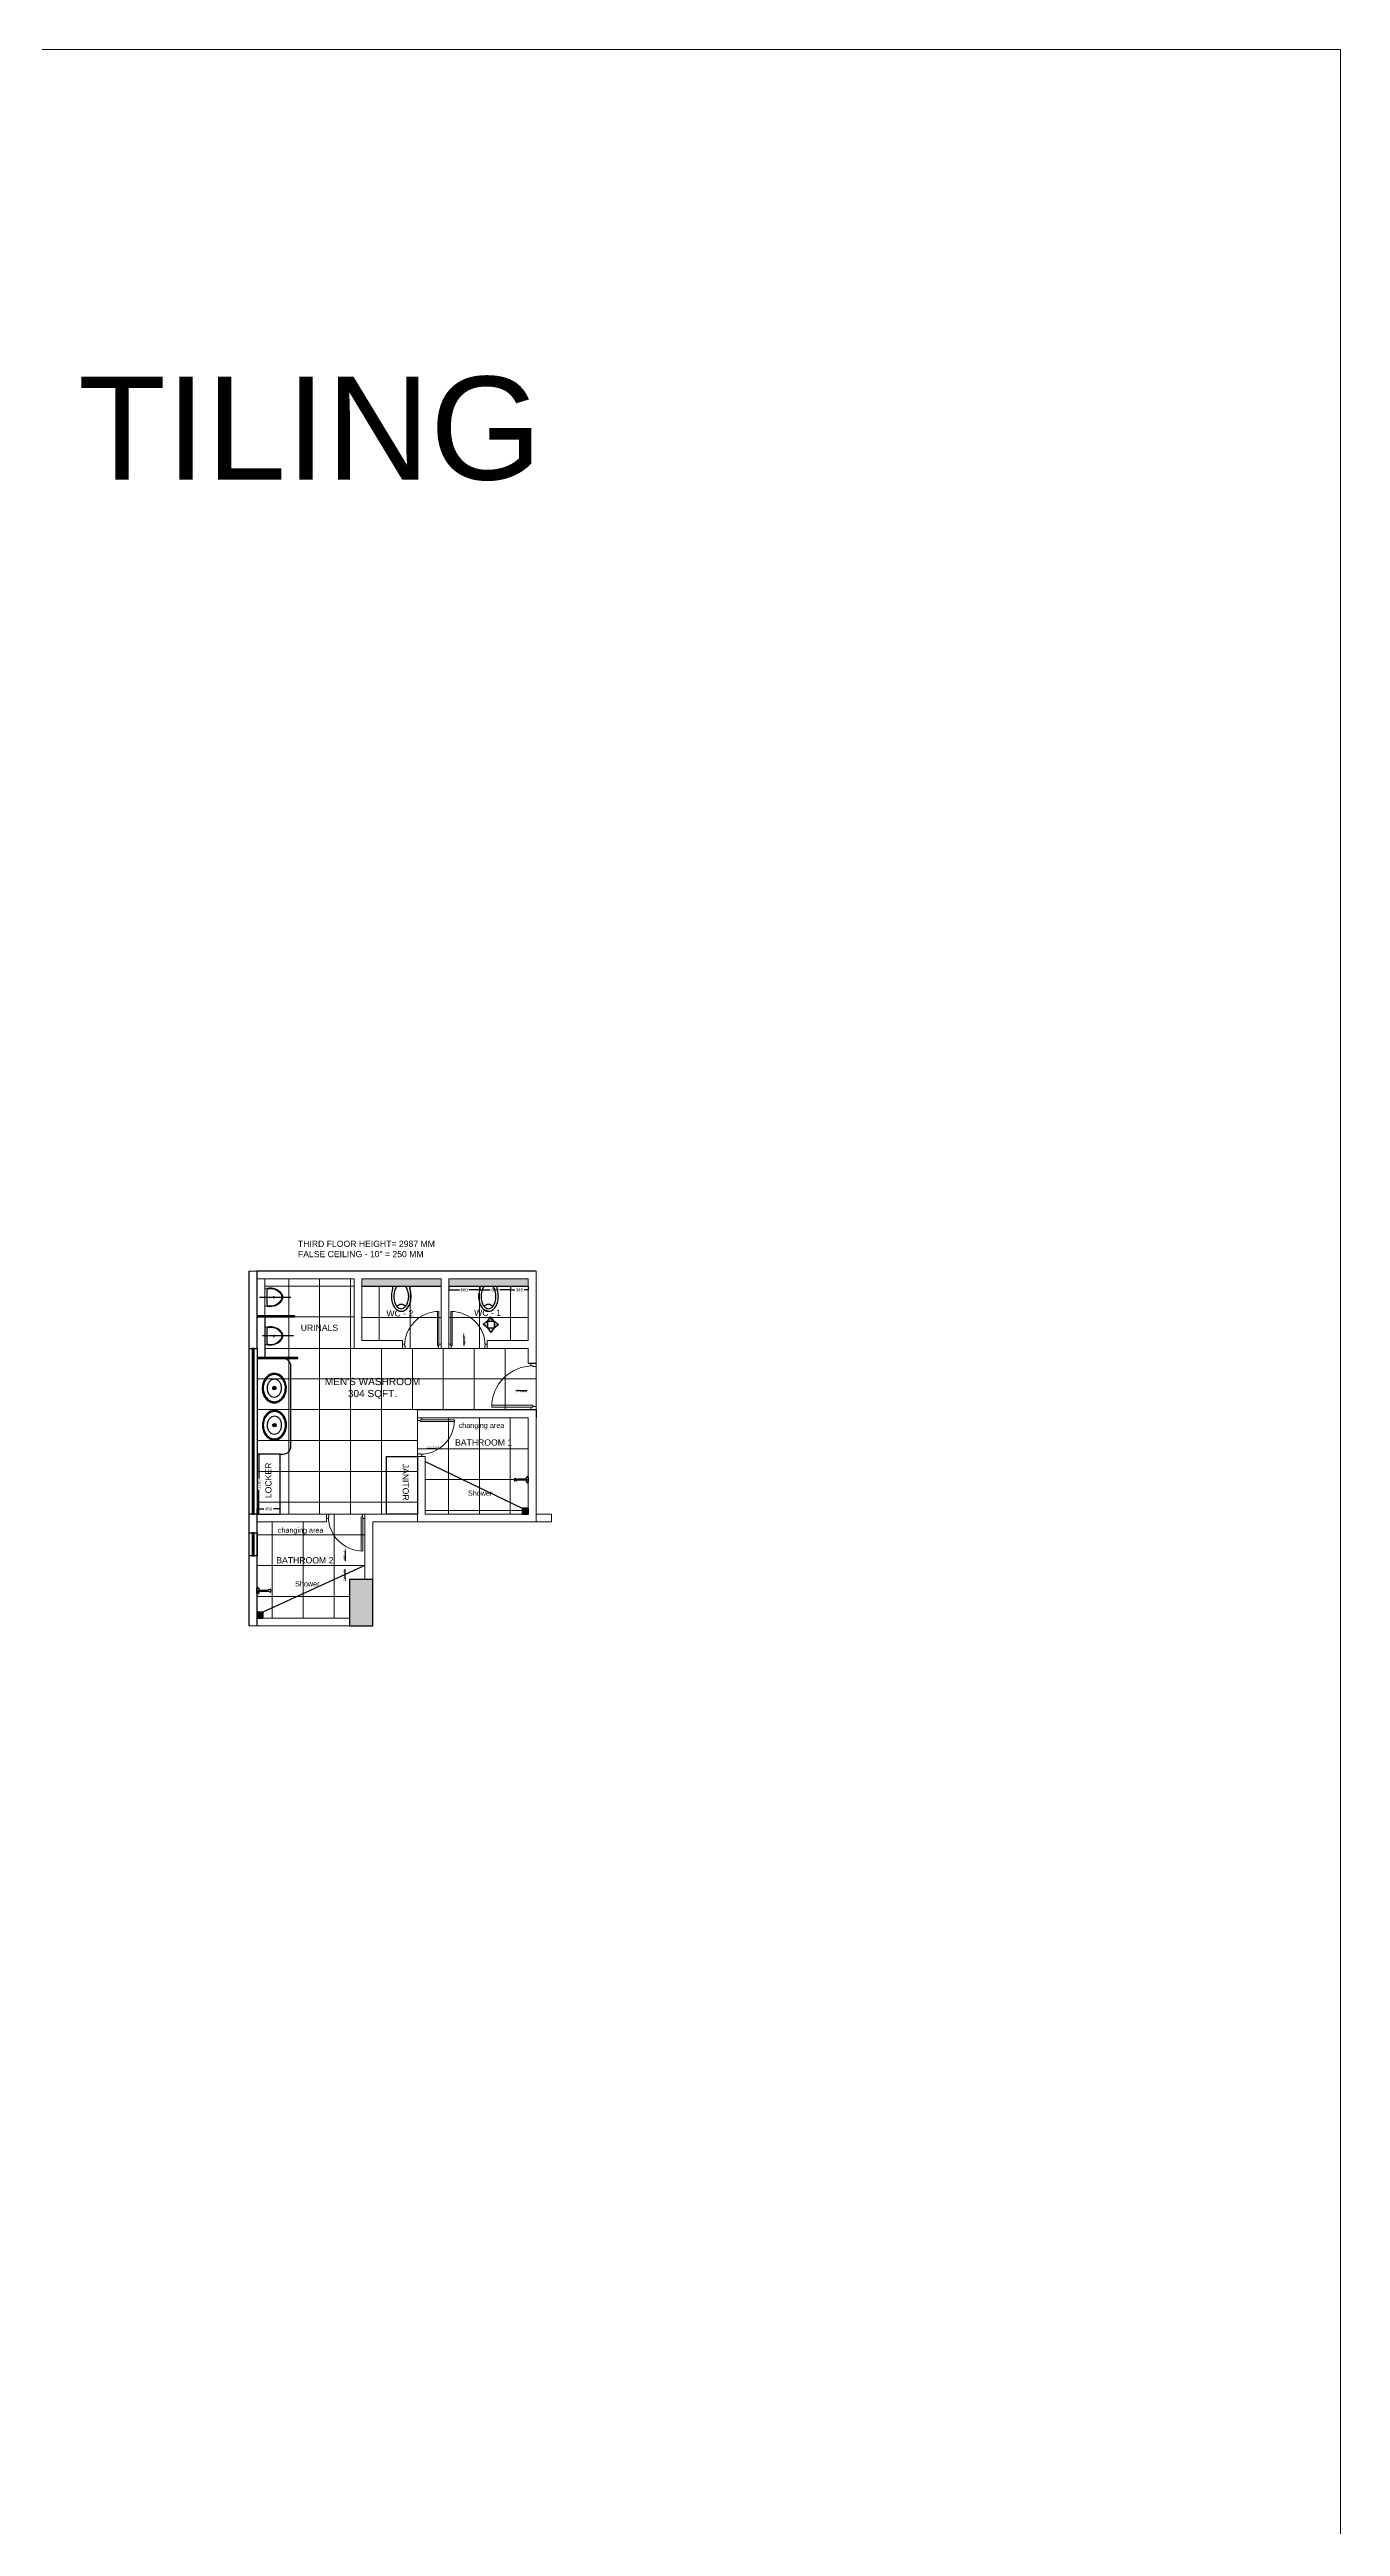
# Model space of a CAD drawing. Header units: millimetres. Extents: x 1464389 to 1998638, y -29162 to 256806.
# Drawn here: x 1973577 to 1998638, y 183540 to 231643 of the extents above; entities that cross this region are included whole.
import ezdxf
from ezdxf import colors
from ezdxf.entities.mleader import LeaderData, LeaderLine
from ezdxf.math import Vec2, Vec3

# ---------------------------------------------------------------- set-up
doc = ezdxf.new("R2010")
doc.units = ezdxf.units.MM
doc.header["$LTSCALE"] = 15
doc.header["$PDMODE"] = 35
doc.linetypes.add('DASHED2', pattern=[0.375, 0.25, -0.125])
doc.layers.get('0').update_dxf_attribs({"lineweight": 5})
for name, color, linetype in [('A-WNDW', 4, 'Continuous'), ('COLUMN', 14, 'Continuous'), ('GFC Walls', 14, 'Continuous'), ('LS_DR_Washbasin', 165, 'Continuous'), ('NEW WALL', 5, 'Continuous'), ('Text', 250, 'Continuous')]:
    doc.layers.add(name, color=color, linetype=linetype)
for name, color, linetype, lineweight in [('dimension', 1, 'Continuous', 25), ('DOOR', 124, 'Continuous', 9), ('floor raising', 210, 'Continuous', 9), ('floor tiling line', 6, 'Continuous', 5)]:
    doc.layers.add(name, color=color, linetype=linetype, lineweight=lineweight)
doc.layers.add('Furnitures', color=7, linetype='Continuous', lineweight=25, true_color=0x753b00)
doc.layers.add('Panelling', color=7, linetype='Continuous', lineweight=25, true_color=0x753b00)
doc.styles.add('ARIAL', font='arial.ttf')
doc.dimstyles.new('SC-25', dxfattribs={"dimtxt": 60, "dimasz": 30, "dimexe": 0, "dimexo": 0, "dimgap": 25, "dimtad": 0, "dimdec": 0, "dimzin": 0, "dimdsep": 46, "dimtxsty": 'ARIAL', "dimblk": 'ARCHTICK', "dimcen": 0.09, "dimdle": 3, "dimclrd": 251, "dimclre": 251, "dimclrt": 1, "dimadec": 0, "dimazin": 0, "dimtfac": 1, "dimtdec": 0, "dimtofl": 0, "dimtmove": 0, "dimatfit": 2, "dimfxl": 100, "dimtolj": 1, "dimtzin": 0, "dimarcsym": 0})

# ---------------------------------------------------------------- blocks, each defined once
blk = doc.blocks.new('EWC')
at = {"layer": 'Furnitures'}
for points in [[(0, 0), (0, 53, -0.020439), (-8, 78, -0.067459), (-23, 192, -0.067459), (-8, 307, -0.079812), (33, 396, -0.107118), (100, 461, -0.139889), (169, 481, -0.139889), (238, 461, -0.107118), (305, 396, -0.079812), (346, 307, -0.067459), (361, 192, -0.067459), (346, 78, -0.020439), (338, 53), (338, 0)], [(84, 0, -0.027307), (73, 15, -0.079812), (39, 90, -0.067459), (25, 192, -0.067459), (39, 294, -0.079812), (73, 370, -0.107118), (125, 420, -0.139889), (169, 433, -0.139889), (213, 420, -0.107118), (265, 370, -0.079812), (299, 294, -0.067459), (313, 192, -0.067459), (299, 90, -0.079812), (265, 15, -0.027307), (254, 0, -0.139889)]]:
    blk.add_lwpolyline(points, format="xyb", dxfattribs=at)
blk.add_arc((169, 442), 101, 213.8994, 326.1006, dxfattribs=at)
blk = doc.blocks.new('UR')
at = {"layer": 'Panelling', "linetype": 'DASHED2', "lineweight": 18, "ltscale": 0.1}
for p, q in [((1618385, 79963), (1618428, 79963)), ((1618408, 79992), (1618408, 79932))]:
    blk.add_line(p, q, dxfattribs=at)
at = {"layer": 'Panelling', "lineweight": 18, "ltscale": 10}
for points in [[(1618410, 79805, -0.119912), (1618344, 79828, -0.290675), (1618248, 80070, -0.187835), (1618271, 80123)], [(1618407, 79805, 0.119912), (1618473, 79828, 0.290675), (1618569, 80070, 0.221966), (1618546, 80120)]]:
    blk.add_lwpolyline(points, format="xyb", dxfattribs=at)
at = {"layer": 'Panelling', "lineweight": 9, "ltscale": 2}
for points in [[(1618408, 79815, -0.114569), (1618350, 79837, -0.291249), (1618258, 80069, -0.004366), (1618258, 80070, -0.004366)], [(1618408, 79820, -0.11319), (1618352, 79841, -0.29157), (1618263, 80068, -0.004136), (1618263, 80069, -0.004136)], [(1618264, 80081, -0.000164), (1618264, 80081)], [(1618408, 79815, 0.114569), (1618467, 79837, 0.289059), (1618559, 80067, 0.289059)], [(1618408, 79820, 0.11319), (1618465, 79841, 0.288775), (1618554, 80066, 0.288775)]]:
    blk.add_lwpolyline(points, format="xyb", dxfattribs=at)
for points in [[(1618264, 80081), (1618265, 80081)], [(1618276, 80086), (1618408, 80084)], [(1618276, 80081), (1618408, 80079)], [(1618541, 80083), (1618408, 80084)], [(1618541, 80078), (1618408, 80079)]]:
    blk.add_lwpolyline(points, dxfattribs=at)
at = {"layer": 'Panelling', "lineweight": 18, "ltscale": 10}
for points in [[(1618271, 80123), (1618408, 80122)], [(1618546, 80120), (1618408, 80122)]]:
    blk.add_lwpolyline(points, dxfattribs=at)
at = {"layer": 'Panelling', "lineweight": 9, "ltscale": 2}
blk.add_circle((1618408, 79963), 10.5, dxfattribs=at)
for centre, radius, start, end in [((1618278, 80066), 20.5, 96.3691, 167.3209), ((1618278, 80066), 15.5, 97.4266, 167.3209), ((1618539, 80063), 20.5, 12.6791, 84.5738), ((1618539, 80063), 15.5, 12.6791, 83.8559)]:
    blk.add_arc(centre, radius, start, end, dxfattribs=at)
blk = doc.blocks.new('Sink - Oval top')
at = {"layer": 'Furnitures'}
for p, q in [((-1, 0), (1, 0)), ((0, 1), (0, -1))]:
    blk.add_line(p, q, dxfattribs=at)
at = {"layer": 'Furnitures', "linetype": 'Continuous'}
for points in [[(-12.2, 0.4, 0.117634), (-11.5, -3.4, 0.104469), (-8.9, -6.8, 0.090016), (-5.1, -9.1, 0.08192), (-0.3, -10, 0.08192), (4.5, -9.4, 0.090016), (8.4, -7.4, 0.104469), (11.2, -4.1, 0.117634), (12.2, -0.4, 0.117634), (11.5, 3.4, 0.104469), (8.9, 6.8, 0.090016), (5.1, 9.1, 0.08192), (0.3, 10, 0.08192), (-4.5, 9.4, 0.090016), (-8.4, 7.4, 0.104469), (-11.2, 4.1, 0.117634)], [(-11.3, 0.2, 0.118622), (-10.5, -3.3, 0.104678), (-8.1, -6.4, 0.089562), (-4.5, -8.4, 0.081185), (-0.1, -9.2, 0.081185), (4.3, -8.5, 0.089562), (7.9, -6.6, 0.104678), (10.4, -3.5, 0.118622), (11.3, -0.2, 0.118622), (10.5, 3.3, 0.104678), (8.1, 6.4, 0.089562), (4.5, 8.4, 0.081185), (0.1, 9.2, 0.081185), (-4.3, 8.5, 0.089562), (-7.9, 6.6, 0.104678), (-10.4, 3.5, 0.118622)], [(-7.4, 0.1, 0.118283), (-6.9, -2.2, 0.104607), (-5.3, -4.2, 0.089718), (-3, -5.5, 0.081436), (-0.1, -6, 0.081436), (2.8, -5.6, 0.089718), (5.2, -4.3, 0.104607), (6.9, -2.3, 0.118283), (7.4, -0.1, 0.118283), (6.9, 2.2, 0.104607), (5.3, 4.2, 0.089718), (3, 5.5, 0.081436), (0.1, 6, 0.081436), (-2.8, 5.6, 0.089718), (-5.2, 4.3, 0.104607), (-6.9, 2.3, 0.118283)]]:
    blk.add_lwpolyline(points, format="xyb", close=True, dxfattribs=at)
at = {"layer": 'Furnitures'}
for radius in [1.5, 1]:
    blk.add_circle((0, 0), radius, dxfattribs=at)
blk = doc.blocks.new('Z$W@#4FB1354E')
at = {"layer": 'LS_DR_Washbasin'}
h = blk.add_hatch(dxfattribs=at)
h.set_pattern_fill('HEX', color=256, scale=5, angle=360, style=0)
h.set_pattern_definition([(360, (3601.4866, -3857.5391), (7e-11, 1.08253175), [0.625, -1.25]), (120, (3601.4866, -3857.5391), (-0.9375, -0.54126588), [0.625, -1.25]), (60, (3602.1116, -3857.5391), (-0.9375, 0.54126588), [0.625, -1.25])])
edge = h.paths.add_edge_path()
edge.add_arc((-30.1, 11), 5, -90, 270, ccw=False)
for points in [[(-23.8, 4.7), (-36.3, 4.7), (-36.3, 17.2), (-23.8, 17.2)], [(-24, 4.8), (-36.2, 4.8), (-36.2, 17.1), (-24, 17.1)]]:
    blk.add_lwpolyline(points, close=True, dxfattribs=at)
blk.add_circle((-30.1, 10.9), 5, dxfattribs=at)
blk = doc.blocks.new('Z$W@#3D1C198D')
at = {"layer": 'LS_DR_Washbasin'}
for p, q in [((-17.3, 2.4), (-18.1, 2.4)), ((-18.1, 1), (-17.3, 1)), ((-17.3, 3.6), (-6.9, 3.6)), ((-17.3, -0.2), (-17.3, 3.6)), ((-17.3, 1), (-17.3, 2.4)), ((-15.2, 27.5), (-13.1, 22.6)), ((-15, 27.9), (-9.3, 27.9)), ((-11.3, 21.5), (-12.9, 21.5)), ((-12.9, 3.6), (-12.9, 21.5)), ((-12.8, 2.4), (-11.4, 2.4)), ((-12.8, 1), (-12.8, 2.4)), ((-11.4, 1), (-12.8, 1)), ((-12.1, 3.6), (-12.1, 21.5)), ((-12.1, 10.5), (-12.1, 12.4)), ((-11.4, 2.4), (-11.4, 1)), ((-11.3, 3.6), (-11.3, 21.5)), ((-9, 27.5), (-11.1, 22.6)), ((-6.9, 3.6), (-6.9, -0.2)), ((-6.9, 2.4), (-6.1, 2.4)), ((-6.9, 1), (-6.9, 2.4)), ((-6.1, 1), (-6.9, 1)), ((-6.9, -0.2), (-17.3, -0.2))]:
    blk.add_line(p, q, dxfattribs=at)
for centre, major_axis, start_param, end_param in [((-18.1, 1.7), (-0.516, 0.516), -0.785287, 2.356306), ((-14.9, 27.6), (0.175, 0.175), 0.79391, 2.757406), ((-12.1, 25.8), (2.15, 2.15), 6.248859, 7.890647), ((-12.3, 22.9), (0.583, 0.583), 2.757406, 3.935503), ((-12.1, 21.7), (-0.355, 0.355), 3.685936, 7.309861), ((-11.9, 22.9), (0.583, 0.583), 3.918701, 5.096798), ((-9.3, 27.6), (-0.175, 0.175), 3.526002, 5.489497), ((-6.1, 1.7), (-0.516, 0.516), 2.356306, 5.497898)]:
    blk.add_ellipse(centre, major_axis=major_axis, ratio=1, start_param=start_param, end_param=end_param, dxfattribs=at)
blk = doc.blocks.new('_ArchTick')
at = {"color": 0, "linetype": 'ByBlock', "const_width": 0.15}
blk.add_lwpolyline([(-0.5, -0.5), (0.5, 0.5)], dxfattribs=at)
blk = doc.blocks.new('*D3344')
at = {"layer": 'Defpoints', "color": 0, "transparency": 16777216}
for p in [(1977607, 204365), (1977605, 203200), (1977641, 203200)]:
    blk.add_point(p, dxfattribs=at)
at = {"layer": 'floor raising', "color": 251, "lineweight": -2, "transparency": 16777216}
for p, q in [((1977607, 204365), (1977641, 204365)), ((1977641, 204368), (1977641, 203894)), ((1977641, 203197), (1977641, 203671)), ((1977605, 203200), (1977641, 203200))]:
    blk.add_line(p, q, dxfattribs=at)
at = {"layer": 'floor raising', "color": 251, "lineweight": -2, "transparency": 16777216, "xscale": 30, "yscale": 30, "zscale": 30}
for p, rotation in [((1977641, 204365), 90), ((1977641, 203200), 270)]:
    blk.add_blockref('_ArchTick', p, dxfattribs=dict(at, rotation=rotation))
at = {"layer": 'floor raising', "color": 1, "transparency": 16777216, "insert": (1977641, 203783), "char_height": 60, "attachment_point": 5, "rotation": 90, "style": 'ARIAL', "bg_fill": 3, "box_fill_scale": 1.1, "bg_fill_color": 256, "bg_fill_true_color": 13158600, "bg_fill_transparency": 0}
blk.add_mtext('\\A1;1166', dxfattribs=at)
blk = doc.blocks.new('*D3345')
at = {"color": 251, "lineweight": -2, "transparency": 16777216}
for p, q in [((1977602, 203300), (1977738, 203300)), ((1977605, 203200), (1977605, 203300)), ((1978058, 203300), (1977922, 203300)), ((1978055, 203200), (1978055, 203300))]:
    blk.add_line(p, q, dxfattribs=at)
at = {"color": 251, "lineweight": -2, "transparency": 16777216, "xscale": 30, "yscale": 30, "zscale": 30, "rotation": 180}
blk.add_blockref('_ArchTick', (1977605, 203300), dxfattribs=at)
at = {"color": 251, "lineweight": -2, "transparency": 16777216, "xscale": 30, "yscale": 30, "zscale": 30}
blk.add_blockref('_ArchTick', (1978055, 203300), dxfattribs=at)
at = {"color": 1, "transparency": 16777216, "insert": (1977830, 203300), "char_height": 60, "attachment_point": 5, "style": 'ARIAL', "bg_fill": 3, "box_fill_scale": 1.1, "bg_fill_color": 256, "bg_fill_true_color": 13158600, "bg_fill_transparency": 0}
blk.add_mtext('\\A1;450', dxfattribs=at)
at = {"layer": 'Defpoints', "color": 0, "transparency": 16777216}
for p in [(1977605, 203300), (1977605, 203200), (1978055, 203200)]:
    blk.add_point(p, dxfattribs=at)
blk = doc.blocks.new('D900')
for points in [[(0, 840), (0, 900), (100, 900), (100, 850), (60, 850), (60, 840)], [(0, 60), (0, 0), (100, 0), (100, 50), (60, 50), (60, 60)]]:
    blk.add_lwpolyline(points, close=True)
blk.add_lwpolyline([(60, 850, -0.414214), (860, 50), (60, 50), (60, 85), (859, 85)], format="xyb")
blk = doc.blocks.new('*D3346')
at = {"layer": 'Defpoints', "color": 0, "ltscale": 0.25, "transparency": 16777216}
for p in [(1981326, 207620), (1981926, 207620), (1981926, 207555)]:
    blk.add_point(p, dxfattribs=at)
at = {"layer": 'dimension', "color": 251, "lineweight": -2, "ltscale": 0.25, "transparency": 16777216}
for p, q in [((1981323, 207555), (1981534, 207555)), ((1981326, 207620), (1981326, 207555)), ((1981929, 207555), (1981717, 207555)), ((1981926, 207620), (1981926, 207555))]:
    blk.add_line(p, q, dxfattribs=at)
at = {"layer": 'dimension', "color": 251, "lineweight": -2, "ltscale": 0.25, "transparency": 16777216, "xscale": 30, "yscale": 30, "zscale": 30, "rotation": 180}
blk.add_blockref('_ArchTick', (1981326, 207555), dxfattribs=at)
at = {"layer": 'dimension', "color": 251, "lineweight": -2, "ltscale": 0.25, "transparency": 16777216, "xscale": 30, "yscale": 30, "zscale": 30}
blk.add_blockref('_ArchTick', (1981926, 207555), dxfattribs=at)
at = {"layer": 'dimension', "color": 1, "ltscale": 0.25, "transparency": 16777216, "insert": (1981626, 207555), "char_height": 60, "attachment_point": 5, "style": 'ARIAL'}
blk.add_mtext('\\A1;600', dxfattribs=at)
blk = doc.blocks.new('*D3347')
at = {"layer": 'Defpoints', "color": 0, "ltscale": 0.25, "transparency": 16777216}
for p in [(1981926, 207620), (1982526, 207620), (1982526, 207556)]:
    blk.add_point(p, dxfattribs=at)
at = {"layer": 'dimension', "color": 251, "lineweight": -2, "ltscale": 0.25, "transparency": 16777216}
for p, q in [((1981923, 207556), (1982134, 207556)), ((1981926, 207620), (1981926, 207556)), ((1982529, 207556), (1982317, 207556)), ((1982526, 207620), (1982526, 207556))]:
    blk.add_line(p, q, dxfattribs=at)
at = {"layer": 'dimension', "color": 251, "lineweight": -2, "ltscale": 0.25, "transparency": 16777216, "xscale": 30, "yscale": 30, "zscale": 30, "rotation": 180}
blk.add_blockref('_ArchTick', (1981926, 207556), dxfattribs=at)
at = {"layer": 'dimension', "color": 251, "lineweight": -2, "ltscale": 0.25, "transparency": 16777216, "xscale": 30, "yscale": 30, "zscale": 30}
blk.add_blockref('_ArchTick', (1982526, 207556), dxfattribs=at)
at = {"layer": 'dimension', "color": 1, "ltscale": 0.25, "transparency": 16777216, "insert": (1982226, 207556), "char_height": 60, "attachment_point": 5, "style": 'ARIAL'}
blk.add_mtext('\\A1;600', dxfattribs=at)
blk = doc.blocks.new('*D2582')
at = {"layer": 'Defpoints', "color": 0, "ltscale": 0.25, "transparency": 16777216}
for p in [(1982526, 207620), (1982871, 207620), (1982871, 207556)]:
    blk.add_point(p, dxfattribs=at)
at = {"layer": 'dimension', "color": 251, "lineweight": -2, "ltscale": 0.25, "transparency": 16777216}
for p, q in [((1982523, 207556), (1982607, 207556)), ((1982526, 207620), (1982526, 207556)), ((1982874, 207556), (1982790, 207556)), ((1982871, 207620), (1982871, 207556))]:
    blk.add_line(p, q, dxfattribs=at)
at = {"layer": 'dimension', "color": 251, "lineweight": -2, "ltscale": 0.25, "transparency": 16777216, "xscale": 30, "yscale": 30, "zscale": 30, "rotation": 180}
blk.add_blockref('_ArchTick', (1982526, 207556), dxfattribs=at)
at = {"layer": 'dimension', "color": 251, "lineweight": -2, "ltscale": 0.25, "transparency": 16777216, "xscale": 30, "yscale": 30, "zscale": 30}
blk.add_blockref('_ArchTick', (1982871, 207556), dxfattribs=at)
at = {"layer": 'dimension', "color": 1, "ltscale": 0.25, "transparency": 16777216, "insert": (1982698, 207556), "char_height": 60, "attachment_point": 5, "style": 'ARIAL'}
blk.add_mtext('\\A1;345', dxfattribs=at)

msp = doc.modelspace()

# ---------------------------------------------------------------- hatches: boundary and pattern name
at = {"ltscale": 0.25, "true_color": 0x636466}
h = msp.add_hatch(dxfattribs=at)
h.set_pattern_fill('ANGLE', color=251)
h.set_pattern_definition([(0, (984813.171, 270332.48), (0, 6.985), [5.08, -1.905]), (90, (984813.171, 270332.48), (-6.985, 4e-16), [5.08, -1.905])])
h.paths.add_polyline_path([(1981179.4, 207769.6), (1979637.9, 207769.6), (1979637.9, 207619.6), (1981179.4, 207619.6), (1981179.4, 207629)])
h.paths.add_polyline_path([(1982870.9, 207769.6), (1981325.5, 207769.6), (1981325.5, 207619.6), (1982870.9, 207619.6)])
at = {"layer": 'COLUMN', "true_color": 0xed1f24}
h = msp.add_hatch(color=240, dxfattribs=at)
h.dxf.hatch_style = 1
h.paths.add_polyline_path([(1979850.6, 201929.5), (1979400.6, 201929.5), (1979400.6, 201029.5), (1979850.6, 201029.5)])

# ---------------------------------------------------------------- linework, layer by layer
at = {"ltscale": 0.25}
for p, q in [((1977604.9, 207919.6), (1977454.9, 207919.6)), ((1979700.6, 203199.7), (1979700.6, 201929.5)), ((1977604.9, 201029.7), (1977455, 201029.7))]:
    msp.add_line(p, q, dxfattribs=at)
at = {"color": 5}
for p, q in [((1983020.9, 207919.6), (1983020.9, 206129)), ((1979487.9, 207769.6), (1977604.9, 207769.6)), ((1979487.9, 207769.6), (1979487.9, 206419.6)), ((1981179.4, 207769.6), (1979637.9, 207769.6)), ((1979637.9, 207769.6), (1979637.9, 206569.6)), ((1981179.4, 206419.6), (1981179.4, 207769.6)), ((1981179.4, 207629), (1981179.4, 206438.4)), ((1981179.4, 207619.6), (1981179.4, 206429)), ((1982870.9, 207769.6), (1981325.5, 207769.6)), ((1981325.5, 206419.6), (1981325.5, 207769.6)), ((1981325.5, 207619.6), (1981325.5, 206429)), ((1982870.9, 207769.6), (1982870.9, 206569.6)), ((1980429.2, 206419.6), (1979487.9, 206419.6)), ((1980429.2, 206569.6), (1979637.9, 206569.6)), ((1980429.2, 206419.6), (1980429.2, 206569.6)), ((1982870.9, 206569.6), (1982075.7, 206569.6)), ((1982075.7, 206419.6), (1982075.7, 206569.6)), ((1982870.9, 206419.6), (1982075.7, 206419.6)), ((1982870.9, 206419.6), (1982870.9, 206129)), ((1980720.9, 205069.6), (1980720.9, 205229)), ((1982870.9, 205069.6), (1980720.9, 205069.6)), ((1982870.9, 205069.6), (1982870.9, 203199.7)), ((1983020.9, 205229), (1983020.9, 203199.7)), ((1980720.9, 204319.6), (1980870.9, 204319.6)), ((1980720.9, 203199.7), (1980720.9, 204319.6)), ((1980720.9, 204319.6), (1980870.9, 204319.6)), ((1980870.9, 204319.6), (1980870.9, 203199.7)), ((1980720.9, 203199.7), (1979850.6, 203199.7)), ((1983320.9, 203052.4), (1979850.6, 203049.7)), ((1980870.9, 203199.7), (1982870.9, 203199.7)), ((1983020.9, 203199.7), (1983320.9, 203199.7)), ((1983320.9, 203199.7), (1983321, 203052.4))]:
    msp.add_line(p, q, dxfattribs=at)
for points in [[(1977755.1, 207769.6), (1977755.1, 207050.3)], [(1979850.6, 203049.7), (1979850.6, 201929.5), (1979700.6, 201929.5), (1979700.6, 203199.7), (1979850.6, 203199.7)]]:
    msp.add_lwpolyline(points, dxfattribs=at)
at = {"ltscale": 0.25}
msp.add_lwpolyline([(1980720.9, 205229), (1983020.9, 205229), (1983020.9, 203052.1), (1980720.9, 203052.1)], close=True, dxfattribs=at)
at = {"color": 5}
msp.add_lwpolyline([(1977604.9, 201179.7), (1979400.6, 201179.7), (1979400.6, 201029.7), (1977604.9, 201029.7)], close=True, dxfattribs=at)
at = {"layer": 'A-WNDW', "color": 9, "ltscale": 0.5, "true_color": 0xc7c8ca}
for points in [[(1977454.9, 202389.7), (1977454.9, 202839.7), (1977604.9, 202839.7), (1977604.9, 202389.7)], [(1977513.3, 202839.7), (1977513.3, 202389.7), (1977546.6, 202389.7), (1977546.6, 202839.7)]]:
    msp.add_lwpolyline(points, close=True, dxfattribs=at)
at = {"layer": 'A-WNDW', "color": 9, "ltscale": 0.5, "true_color": 0xc7c8ca, "const_width": 9.38}
msp.add_lwpolyline([(1977529.9, 202839.7), (1977529.9, 202389.7)], dxfattribs=at)
at = {"layer": 'COLUMN', "color": 9, "true_color": 0xc7c8ca}
msp.add_lwpolyline([(1979400.6, 201029.5), (1979850.6, 201029.5), (1979850.6, 201929.5), (1979400.6, 201929.5)], close=True, dxfattribs=at)
at = {"layer": 'floor tiling line', "ltscale": 0.25}
for p, q in [((1977755.1, 207629), (1979487.9, 207629)), ((1978220.9, 207769.6), (1978220.9, 203199.7)), ((1978820.9, 207769.6), (1978820.9, 203199.7)), ((1979420.9, 207769.6), (1979420.9, 203199.7)), ((1979979.4, 207619.6), (1979979.4, 206569.6)), ((1980579.4, 207619.6), (1980579.4, 206419.6)), ((1981179.4, 207619.6), (1981179.4, 206419.6)), ((1981325.5, 207619.6), (1981325.5, 206419.6)), ((1981925.5, 207619.6), (1981925.5, 206419.6)), ((1982525.5, 207619.6), (1982525.5, 206569.6)), ((1977604.9, 207029), (1979487.9, 207029)), ((1979637.9, 207019.6), (1981179.4, 207019.6)), ((1981325.5, 207019.6), (1982870.9, 207019.6)), ((1977755.1, 206419.6), (1982025.5, 206419.6)), ((1980020.9, 206419.6), (1980020.9, 203199.7)), ((1980620.9, 206419.6), (1980620.9, 205229)), ((1981220.9, 206419.6), (1981220.9, 205229)), ((1981820.9, 206419.6), (1981820.9, 205229)), ((1982420.9, 206419.6), (1982420.9, 205229)), ((1983020.9, 206129), (1983020.9, 205229)), ((1977604.9, 205829), (1983020.9, 205829)), ((1977604.9, 205229), (1983020.9, 205229)), ((1980720.9, 205044.6), (1980720.9, 204319.6)), ((1981320.9, 205069.6), (1981320.9, 203199.7)), ((1981920.9, 205069.6), (1981920.9, 203199.7)), ((1982520.9, 205069.6), (1982520.9, 203199.7)), ((1977604.9, 204629), (1980720.9, 204629)), ((1980720.9, 204470.7), (1982870.9, 204470.7)), ((1977604.9, 204029), (1980720.9, 204029)), ((1980870.9, 203870.7), (1982870.9, 203870.7)), ((1977604.9, 203429), (1980720.9, 203429)), ((1977900.6, 203049.7), (1977900.6, 201179.7)), ((1978500.6, 203199.7), (1978500.6, 203199.7)), ((1978500.6, 203049.7), (1978500.6, 201179.7)), ((1978950.6, 203199.7), (1979700.6, 203199.7)), ((1979100.6, 203199.7), (1979100.6, 201179.7)), ((1980870.9, 203270.7), (1982756.4, 203270.7)), ((1977604.9, 202799.5), (1979700.6, 202799.5)), ((1977604.9, 202199.5), (1979700.6, 202199.5)), ((1977604.9, 201599.5), (1979400.6, 201599.5))]:
    msp.add_line(p, q, dxfattribs=at)
at = {"layer": 'floor tiling line', "color": 9, "true_color": 0xc7c8ca}
msp.add_line((1979700.6, 202199.5), (1977606, 202199.5), dxfattribs=at)
at = {"layer": 'Furnitures', "ltscale": 0.25}
msp.add_line((1978111.5, 206223.6), (1977604.9, 206223.6), dxfattribs=at)
for points in [[(1978260.6, 207409.9), (1977654.6, 207409.9)], [(1978315.3, 206660.3), (1977709.3, 206660.3)]]:
    msp.add_lwpolyline(points, dxfattribs=at)
for points in [[(1977605.1, 207030.3), (1978329.4, 207030.3, 1.0366944), (1978329.4, 207050.3), (1977604.9, 207050.3)], [(1977604.9, 206223.6), (1978385.9, 206223.6, 1.0366944), (1978385.9, 206243.6), (1977604.9, 206243.6)], [(1978056.8, 204365.4), (1978111.5, 204365.4, 0.4142136), (1978261.5, 204515.4), (1978261.5, 206073.6, 0.4142136), (1978111.5, 206223.6)]]:
    msp.add_lwpolyline(points, format="xyb", dxfattribs=at)
for points in [[(1978056.8, 204365.4), (1977606.8, 204365.4), (1977604.9, 203199.7), (1978054.9, 203199.7)], [(1980120.9, 203199.7), (1980120.9, 204319.6), (1980720.9, 204319.6), (1980720.9, 203199.7)]]:
    msp.add_lwpolyline(points, close=True, dxfattribs=at)
at = {"layer": 'GFC Walls', "color": 9, "true_color": 0xc7c8ca}
for p, q in [((1977454.9, 206419.6), (1977454.9, 207919.6)), ((1977604.9, 206419.6), (1977604.9, 207919.6))]:
    msp.add_line(p, q, dxfattribs=at)
at = {"layer": 'LS_DR_Washbasin', "color": 9, "true_color": 0xc7c8ca}
for p, q in [((1980870.9, 204223.3), (1982755.3, 203316.4)), ((1979700.6, 202199.5), (1977719.5, 201296.4))]:
    msp.add_line(p, q, dxfattribs=at)
at = {"layer": 'NEW WALL', "color": 5}
for p, q in [((1983020.9, 207919.6), (1977604.9, 207919.6)), ((1981179.4, 207619.6), (1979637.9, 207619.6)), ((1982870.9, 207619.6), (1981325.5, 207619.6))]:
    msp.add_line(p, q, dxfattribs=at)
at = {"layer": 'NEW WALL', "color": 9, "true_color": 0xc7c8ca}
for p, q in [((1977604.9, 207769.6), (1977604.9, 207919.6)), ((1982870.9, 206129), (1983020.9, 206129)), ((1980720.9, 205229), (1983020.9, 205229)), ((1983020.9, 205229), (1983020.9, 205069.6))]:
    msp.add_line(p, q, dxfattribs=at)
at = {"layer": 'NEW WALL', "color": 240, "true_color": 0xed1f24}
for p, q in [((1982077.9, 206945.6), (1981993.8, 206880.9)), ((1982081.6, 206815.4), (1981993.8, 206880.9)), ((1982077.9, 206945.6), (1982140.2, 207031.5)), ((1982077.9, 206945.6), (1982208.1, 206945.6)), ((1982077.9, 206945.6), (1982081.6, 206815.4)), ((1982208.1, 206945.6), (1982140.2, 207031.5)), ((1982208.1, 206945.6), (1982295.7, 206885.7)), ((1982208.1, 206945.6), (1982211.8, 206815.4)), ((1982211.8, 206815.4), (1982295.7, 206885.7)), ((1982081.6, 206815.4), (1982211.8, 206815.4)), ((1982081.6, 206815.4), (1982143.9, 206729.6)), ((1982211.8, 206815.4), (1982143.9, 206729.6))]:
    msp.add_line(p, q, dxfattribs=at)
at = {"layer": 'NEW WALL', "color": 5}
msp.add_lwpolyline([(1977755.1, 207030.3), (1977755.1, 206243.6)], dxfattribs=at)

# ---------------------------------------------------------------- block references
at = {"layer": 'DOOR'}
for p, xscale, yscale, zscale, rotation in [((1981179.4, 206419.6), 0.833208019786223, 0.833208019786223, 0.833208019786223, 90), ((1981325.5, 206419.6), -0.8333333333330907, 0.8333333333330907, 0.8333333333330907, 270), ((1980720.9, 205069.6), -0.8333333333323137, 0.8333333333323137, 0.8333333333323137, 180), ((1979700.6, 203199.7), -0.8333333333333355, 0.8333333333333355, 0.8333333333333341, 90)]:
    msp.add_blockref('D900', p, dxfattribs=dict(at, xscale=xscale, yscale=yscale, zscale=zscale, rotation=rotation))
at = {"layer": 'DOOR', "xscale": -1}
msp.add_blockref('D900', (1983020.9, 205229), dxfattribs=at)
at = {"layer": 'Furnitures', "ltscale": 0.25, "xscale": 1.11195945062719, "yscale": 1.11195945062719, "zscale": 1.11195945062719, "rotation": 90.55602647740331}
for p in [(2084306.9, -1591245.3), (2084306.9, -1591995)]:
    msp.add_blockref('UR', p, dxfattribs=at)
at = {"layer": 'Furnitures', "color": 9, "ltscale": 0.25, "true_color": 0xc7c8ca, "xscale": -1, "rotation": 180}
for p in [(1980236, 207619.6), (1981929.2, 207619.6)]:
    msp.add_blockref('EWC', p, dxfattribs=at)
at = {"layer": 'Furnitures', "color": 9, "ltscale": 0.25, "true_color": 0xc7c8ca, "xscale": 23.38437749803388, "yscale": 23.38437749803388, "zscale": 23.38437749803388, "rotation": 270}
for p in [(1977940.7, 205646.7), (1977942.6, 204927.3)]:
    msp.add_blockref('Sink - Oval top', p, dxfattribs=at)
at = {"layer": 'LS_DR_Washbasin', "color": 9, "true_color": 0xc7c8ca, "yscale": 9.335193958499852}
for name, p, xscale, zscale, rotation in [('Z$W@#3D1C198D', (1982869.4, 203981.6), 9.335193958499852, 9.335193958499852, 90.00000000000001), ('Z$W@#4FB1354E', (1982711.6, 203538.9), -9.335193958499852, 9.33519395849985, 270), ('Z$W@#3D1C198D', (1977605.4, 201600.1), 9.335193958499852, 9.335193958499852, 270), ('Z$W@#4FB1354E', (1977561.3, 201518.9), -9.335193958499852, 9.33519395849985, 270)]:
    msp.add_blockref(name, p, dxfattribs=dict(at, xscale=xscale, zscale=zscale, rotation=rotation))

# ---------------------------------------------------------------- texts
at = {"layer": 'floor tiling line', "color": 1, "ltscale": 0.25, "char_height": 30, "style": 'ARIAL'}
for insert, attachment_point, rotation in [((1981626.9, 206361.1), 9, 270), ((1982960.4, 205593.3), 7, 180), ((1979309, 202180.7), 7, 90), ((1979309, 202243.8), 9, 90)]:
    msp.add_mtext_dynamic_manual_height_columns('\\pxqc,t26;START TILE', width=454.369, gutter_width=250, heights=[0], dxfattribs=dict(at, insert=insert, attachment_point=attachment_point, rotation=rotation))
at = {"layer": 'floor tiling line', "color": 1, "ltscale": 0.25, "insert": (1980793.3, 204476.4), "char_height": 30, "attachment_point": 7, "style": 'ARIAL'}
msp.add_mtext_dynamic_manual_height_columns('\\pxqc,t26;START TILE', width=454.369, gutter_width=250, heights=[0], dxfattribs=at)
at = {"layer": 'Furnitures', "color": 9, "ltscale": 0.25, "true_color": 0xc7c8ca, "char_height": 120, "attachment_point": 7, "style": 'ARIAL'}
for s, insert, rotation in [('\\pxqc;LOCKER', (1977887.5, 203203.8), 90), ('\\pxqc;JANITOR', (1980429.7, 204471.5), 270)]:
    msp.add_mtext_dynamic_manual_height_columns(s, width=1302.77, gutter_width=250, heights=[124.2], dxfattribs=dict(at, insert=insert, rotation=rotation))
at = {"layer": 'NEW WALL', "color": 240, "true_color": 0xed1f24, "char_height": 61.6, "style": 'ARIAL'}
for s, insert, attachment_point, rotation in [('\\pxt5;D ', (1982018.7, 206861), 1, 91.61187), ('\\pxt5;B ', (1982210.6, 206901.1), 7, 271.61187), ('\\pxt5;C ', (1982171.8, 206749.9), 1, 180)]:
    msp.add_mtext_dynamic_manual_height_columns(s, width=61.602, gutter_width=110, heights=[0], dxfattribs=dict(at, insert=insert, attachment_point=attachment_point, rotation=rotation))
at = {"layer": 'NEW WALL', "color": 240, "true_color": 0xed1f24, "insert": (1982113.5, 206949.1), "char_height": 61.6, "attachment_point": 7, "style": 'ARIAL'}
msp.add_mtext_dynamic_manual_height_columns('\\pxt5;A ', width=61.602, gutter_width=110, heights=[0], dxfattribs=at)
at = {"layer": 'Text', "color": 3, "insert": (1939364.4, 225290.1), "char_height": 2000, "width": 53728.398, "attachment_point": 1, "style": 'ARIAL'}
msp.add_mtext('THIRD FLOOR AND WALL TILING ', dxfattribs=at)
at = {"layer": 'Text', "color": 9, "ltscale": 0.25, "true_color": 0xc7c8ca, "char_height": 120, "attachment_point": 7, "style": 'ARIAL'}
for s, insert, width in [('THIRD FLOOR HEIGHT= 2987 MM\\PFALSE CEILING - 10" = 250 MM ', (1978399.1, 208188.3), 2848.533), ('URINALS', (1978453.5, 206756.5), 1689.485), ('WC - 2', (1980116.5, 207036.6), 597.027), ('WC - 1', (1981820.1, 207048.7), 597.027), ('BATHROOM 1', (1981449.6, 204529), 1089.105), ('BATHROOM 2', (1977979.5, 202242.3), 1277.333)]:
    msp.add_mtext(s, dxfattribs=dict(at, insert=insert, width=width))
at = {"layer": 'Text', "color": 9, "ltscale": 0.25, "true_color": 0xc7c8ca, "attachment_point": 7, "style": 'ARIAL'}
for s, width, insert, char_height in [("\\pxqc;MEN'S WASHROOM\\P\\pt5;304 SQFT.", 2437.391, (1978628.3, 205433.6), 140), ('\\pxqc;changing area', 2108.925, (1980907.8, 204844), 100), ('\\pxqc;Shower', 1302.77, (1981285.4, 203556), 100), ('\\pxqc;changing area', 2108.925, (1977397.3, 202807.2), 100), ('\\pxqc;Shower', 1302.77, (1977929.6, 201795.3), 100)]:
    msp.add_mtext_dynamic_manual_height_columns(s, width=width, gutter_width=250, heights=[0], dxfattribs=dict(at, insert=insert, char_height=char_height))

# ---------------------------------------------------------------- dimensions: what is measured, and where the dimension line sits
at = {"layer": 'dimension', "ltscale": 0.25}
for base, p1, p2, picture, middle in [((1981925.5, 207554.7), (1981325.5, 207619.6), (1981925.5, 207619.6), '*D3346', (1981625.5, 207554.7)), ((1982525.5, 207555.5), (1981925.5, 207619.6), (1982525.5, 207619.6), '*D3347', (1982225.5, 207555.5)), ((1982870.9, 207555.5), (1982525.5, 207619.6), (1982870.9, 207619.6), '*D2582', (1982698.2, 207555.5))]:
    dim = msp.add_linear_dim(base=base, p1=p1, p2=p2, dimstyle='SC-25', override={"dimfxl": 15}, dxfattribs=at)
    dim.commit()
    dim.dimension.update_dxf_attribs({"geometry": picture, "text_midpoint": middle})

# ---------------------------------------------------------------- leaders
at = {"layer": 'floor tiling line', "color": 1, "ltscale": 0.25}
ml = msp.add_multileader_mtext('Standard', dxfattribs=at)
ml.set_content('', color=1)
ml.set_leader_properties()
ml.build(insert=Vec2(0, 0))
ml.multileader.update_dxf_attribs({"text_right_attachment_type": 6, "dogleg_length": 0.36, "arrow_head_size": 80})
ctx = ml.context
ctx.base_point, ctx.char_height, ctx.arrow_head_size, ctx.plane_origin, ctx.plane_x_axis, ctx.plane_y_axis = Vec3(1981617, 206475.7), 10, 80, Vec3(1981617, 206726.8), Vec3(0, -1), Vec3(1, 0)
ctx.right_attachment = 6
notes = []
notes.append((ctx, [(0, (1, 1, 0), (1981617, 206476.1), (0, -1), 0.36, [(0, [(1981617, 206726.8)], 0, [])])]))
ctx.mtext.insert, ctx.mtext.text_direction, ctx.mtext.rotation, ctx.mtext.flow_direction = Vec3(1981622, 206473.7), Vec3(0, -1), 4.712389, 5
ml = msp.add_multileader_mtext('Standard', dxfattribs=at)
ml.set_content('', color=1)
ml.set_leader_properties()
ml.build(insert=Vec2(0, 0))
ml.multileader.update_dxf_attribs({"text_right_attachment_type": 6, "dogleg_length": 0.36, "arrow_head_size": 80})
ctx = ml.context
ctx.base_point, ctx.char_height, ctx.arrow_head_size, ctx.plane_origin, ctx.plane_x_axis, ctx.plane_y_axis = Vec3(1982849.7, 205598.1), 10, 80, Vec3(1982594.7, 205603.1), Vec3(-1, 0), Vec3(0, -1)
ctx.right_attachment, ctx.text_align_type = 6, 2
notes.append((ctx, [(0, (1, 1, 0), (1982845.4, 205603.1), (1, 0), 0.36, [(0, [(1982594.7, 205603.1)], 0, [])])]))
ctx.mtext.insert, ctx.mtext.text_direction, ctx.mtext.rotation, ctx.mtext.alignment, ctx.mtext.flow_direction = Vec3(1982847.7, 205593.1), Vec3(-1, 0), 3.1415927, 3, 5
ml = msp.add_multileader_mtext('Standard', dxfattribs=at)
ml.set_content('', color=1)
ml.set_leader_properties()
ml.build(insert=Vec2(0, 0))
ml.multileader.update_dxf_attribs({"text_right_attachment_type": 6, "dogleg_length": 0.36, "arrow_head_size": 80})
ctx = ml.context
ctx.base_point, ctx.char_height, ctx.arrow_head_size, ctx.plane_origin = Vec3(1980904, 204471.6), 10, 80, Vec3(1981159, 204466.6)
ctx.right_attachment, ctx.text_align_type = 6, 2
notes.append((ctx, [(0, (1, 1, 0), (1980908.3, 204466.6), (-1, 0), 0.36, [(0, [(1981159, 204466.6)], 0, [])])]))
ctx.mtext.insert, ctx.mtext.alignment, ctx.mtext.flow_direction = Vec3(1980906, 204476.6), 3, 5
ml = msp.add_multileader_mtext('Standard', dxfattribs=at)
ml.set_content('', color=1)
ml.set_leader_properties()
ml.build(insert=Vec2(0, 0))
ml.multileader.update_dxf_attribs({"text_right_attachment_type": 6, "dogleg_length": 0.36, "arrow_head_size": 80})
ctx = ml.context
ctx.base_point, ctx.char_height, ctx.arrow_head_size, ctx.plane_origin, ctx.plane_x_axis, ctx.plane_y_axis = Vec3(1979313.9, 202291.4), 10, 80, Vec3(1979318.9, 202546.4), Vec3(0, 1), Vec3(-1, 0)
ctx.right_attachment, ctx.text_align_type = 6, 2
notes.append((ctx, [(0, (1, 1, 0), (1979318.9, 202295.7), (0, -1), 0.36, [(0, [(1979318.9, 202546.4)], 0, [])])]))
ctx.mtext.insert, ctx.mtext.text_direction, ctx.mtext.rotation, ctx.mtext.alignment, ctx.mtext.flow_direction = Vec3(1979308.9, 202293.4), Vec3(0, 1), 1.5707963, 3, 5
ml = msp.add_multileader_mtext('Standard', dxfattribs=at)
ml.set_content('', color=1)
ml.set_leader_properties()
ml.build(insert=Vec2(0, 0))
ml.multileader.update_dxf_attribs({"text_right_attachment_type": 6, "dogleg_length": 0.36, "arrow_head_size": 80})
ctx = ml.context
ctx.base_point, ctx.char_height, ctx.arrow_head_size, ctx.plane_origin, ctx.plane_x_axis, ctx.plane_y_axis = Vec3(1979318.9, 202129.1), 10, 80, Vec3(1979318.9, 201878.1), Vec3(0, 1), Vec3(-1, 0)
ctx.right_attachment = 6
notes.append((ctx, [(0, (1, 1, 0), (1979318.9, 202128.8), (0, 1), 0.36, [(0, [(1979318.9, 201878.1)], 0, [])])]))
ctx.mtext.insert, ctx.mtext.text_direction, ctx.mtext.rotation, ctx.mtext.flow_direction = Vec3(1979313.9, 202131.1), Vec3(0, 1), 1.5707963, 5
for ctx, leaders in notes:
    for number, flags, end, landing, length, lines in leaders:
        leader = LeaderData()
        leader.index, (leader.has_last_leader_line, leader.has_dogleg_vector, leader.attachment_direction) = number, flags
        leader.last_leader_point, leader.dogleg_vector, leader.dogleg_length = Vec3(end), Vec3(landing), length
        for number, points, colour, breaks in lines:
            line = LeaderLine()
            line.index, line.vertices, line.color, line.breaks = number, Vec3.list(points), colors.encode_raw_color(colour), breaks
            leader.lines.append(line)
        ctx.leaders.append(leader)

# ---------------------------------------------------------------- next in the draw order: dimensions: what is measured, and where the dimension line sits
at = {"layer": 'floor raising', "color": 9, "true_color": 0xc7c8ca}
dim = msp.add_linear_dim(base=(1977641.3, 203199.7), p1=(1977606.8, 204365.4), p2=(1977604.9, 203199.7), angle=90, dimstyle='SC-25', override={"dimtfill": 1, "dimarcsym": 1}, dxfattribs=at)
dim.commit()
dim.dimension.update_dxf_attribs({"geometry": '*D3344', "text_midpoint": (1977641.3, 203782.6)})

# ---------------------------------------------------------------- next in the draw order: dimensions: what is measured, and where the dimension line sits
at = {"color": 9, "true_color": 0xc7c8ca}
dim = msp.add_linear_dim(base=(1977604.9, 203299.6), p1=(1978054.9, 203199.7), p2=(1977604.9, 203199.7), dimstyle='SC-25', override={"dimtfill": 1, "dimarcsym": 1}, dxfattribs=at)
dim.commit()
dim.dimension.update_dxf_attribs({"geometry": '*D3345', "text_midpoint": (1977829.9, 203299.6)})

# ---------------------------------------------------------------- next in the draw order: linework, layer by layer
at = {"ltscale": 0.25}
msp.add_lwpolyline([(1934947.7, 231643.1), (1998637.9, 231643.1), (1998637.9, 114142.5), (1934947.7, 114142.5)], close=True, dxfattribs=at)
at = {"color": 5}
msp.add_lwpolyline([(1978950.6, 203199.7), (1977604.9, 203199.7), (1977604.9, 203049.7), (1978950.6, 203049.7)], close=True, dxfattribs=at)
at = {"layer": 'A-WNDW', "color": 9, "ltscale": 0.5, "true_color": 0xc7c8ca}
for points in [[(1977454.9, 203199.7), (1977454.9, 206419.6), (1977604.9, 206419.6), (1977604.9, 203199.7)], [(1977513.3, 206419.6), (1977513.3, 203199.7), (1977546.6, 203199.7), (1977546.6, 206419.6)]]:
    msp.add_lwpolyline(points, close=True, dxfattribs=at)
at = {"layer": 'A-WNDW', "color": 9, "ltscale": 0.5, "true_color": 0xc7c8ca, "const_width": 9.38}
msp.add_lwpolyline([(1977529.9, 206419.6), (1977529.9, 203199.7)], dxfattribs=at)
at = {"layer": 'GFC Walls', "color": 9, "true_color": 0xc7c8ca}
msp.add_line((1977604.9, 201029.7), (1977604.9, 203199.7), dxfattribs=at)
msp.add_lwpolyline([(1977455, 201029.7), (1977454.9, 202389.7), (1977454.9, 203199.7)], dxfattribs=at)

doc.saveas('drawing.dxf')
